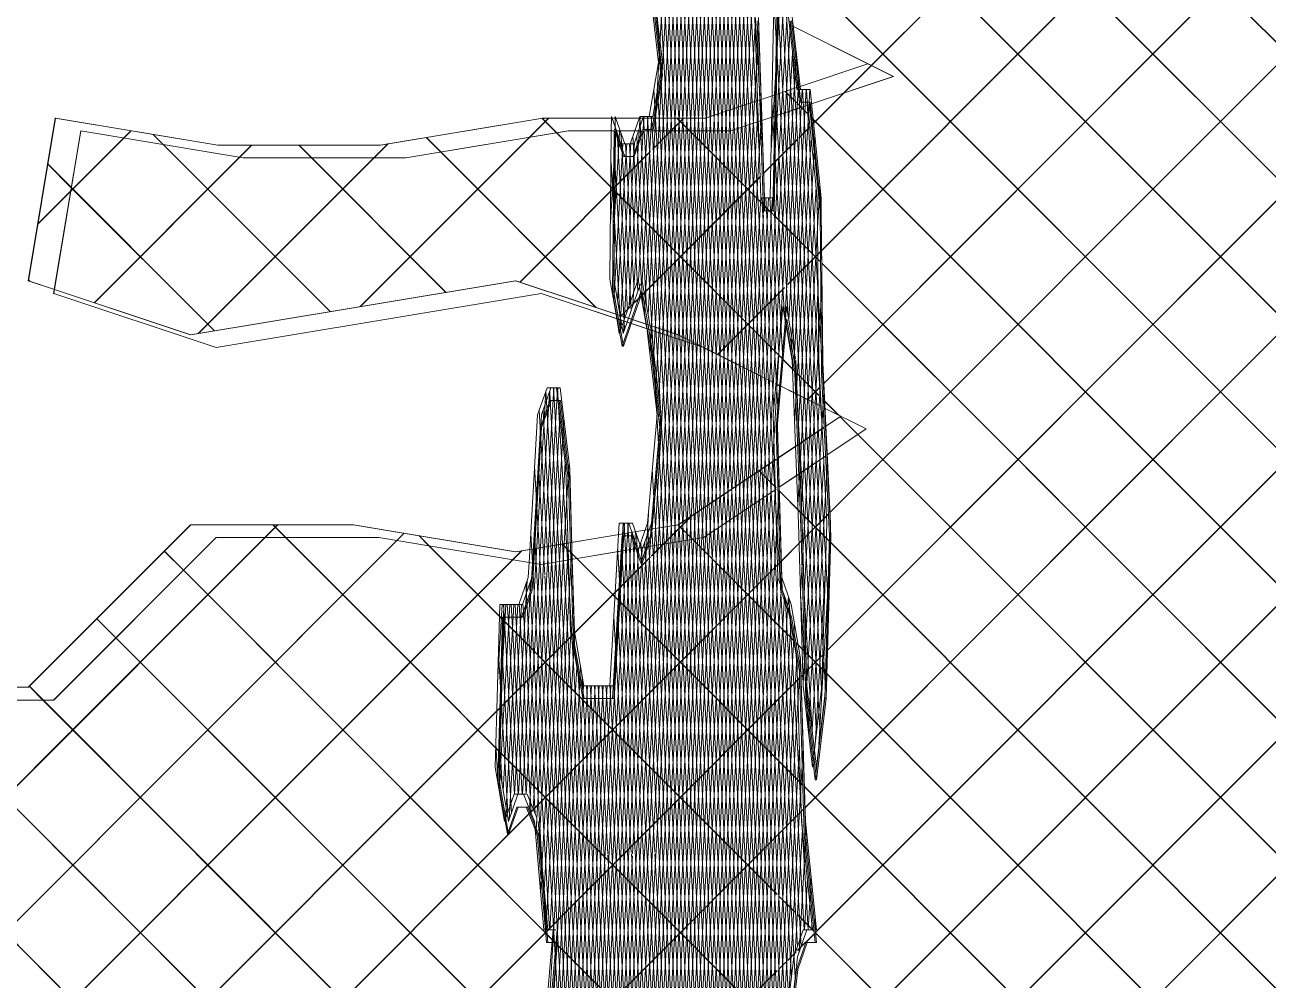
# Model space of a CAD drawing. Header units: millimetres. Extents: x -12186 to 152825, y -4386 to 9463.
# Drawn here: x 59051 to 59772, y 5136 to 5691 of the extents above; entities that cross this region are included whole.
import ezdxf

# ---------------------------------------------------------------- set-up
doc = ezdxf.new("R2010")
doc.units = ezdxf.units.MM
doc.layers.add('G-IMPT', color=8, linetype='Continuous', lineweight=5)
doc.layers.add('L-PLNT', color=71, linetype='Continuous', lineweight=5)

# ---------------------------------------------------------------- blocks, each defined once
blk = doc.blocks.new('SVA_Shades of Green Tree - Australian_Tree_based_on_Leopard_Tree_2901-V312-Section B-B')
at = {"layer": 'G-IMPT'}
for p, q in [((11917.87, 5079.98), (11969.66, 5974.38)), ((12015.57, 5164.21), (12821.1, 5971.09)), ((12015.58, 5164.09), (12823.67, 5973.54)), ((11919.49, 5500.23), (11946.41, 5965.07)), ((11920.08, 5079.98), (11971.57, 5969.09)), ((11922.52, 5474.09), (11951.11, 5967.7)), ((11998.51, 5112.03), (11948.96, 5967.7)), ((12019.13, 5559.79), (12422.89, 5964.23)), ((12020.11, 5482.35), (12503.81, 5966.86)), ((11991.43, 4685.3), (11917.88, 5955.51)), ((11921.71, 5500.23), (11948.24, 5958.34)), ((11924.77, 5474.66), (11952.89, 5960.31)), ((11995.49, 5085.89), (11944.84, 5960.53)), ((11997.7, 5085.89), (11947.33, 5955.72)), ((12000.73, 5112.03), (11951.6, 5960.31)), ((12020.11, 5482.47), (12496.3, 5959.46)), ((11917.87, 5001.55), (11972.7, 5948.37)), ((11917.87, 5315.26), (11954.51, 5947.99)), ((11993.65, 4685.3), (11920.26, 5952.64)), ((12019.13, 5559.92), (12410.94, 5952.38)), ((11920.08, 5001.55), (11974.7, 5944.74)), ((11922.22, 5352.2), (11956.51, 5944.37)), ((11992.46, 5059.76), (11941.15, 5945.8)), ((11994.67, 5059.76), (11943.43, 5944.58)), ((12001.54, 5138.16), (11954.92, 5943.26)), ((11982.88, 5617.36), (11964.09, 5941.82)), ((11984.8, 5622.46), (11966.3, 5941.82)), ((11996.43, 5066.48), (12875.99, 5947.52)), ((11996.44, 5066.62), (12875.86, 5947.52)), ((12023.72, 5407.66), (12562.3, 5947.14)), ((12023.73, 5407.54), (12562.43, 5947.14)), ((11917.87, 5550.55), (11940.37, 5939.08)), ((11920.11, 5550.97), (11942.35, 5934.99)), ((12013.83, 5632.91), (12318.64, 5938.23)), ((11991.43, 4999.12), (11938.12, 5919.67)), ((11917.87, 5236.83), (11957.23, 5916.62)), ((11919.17, 4945.63), (11975.42, 5917)), ((11920.08, 5236.83), (11959.24, 5913)), ((11921.39, 4945.63), (11977.43, 5913.38)), ((11993.64, 4999.12), (11940.41, 5918.3)), ((11993.7, 4985.32), (12922.98, 5916.16)), ((11993.7, 4985.45), (12922.85, 5916.16)), ((12022.45, 5327.83), (12609.41, 5915.78)), ((12022.45, 5327.96), (12609.28, 5915.78)), ((11917.87, 5158.4), (11961.09, 5904.8)), ((11994.52, 4710.42), (11925.14, 5908.53)), ((11997.08, 4744.58), (11929.9, 5904.8)), ((11999.65, 4778.74), (11934.44, 5904.8)), ((12005.05, 5156.09), (11961.69, 5904.8)), ((13198.98, 4684.45), (11977.93, 5907.55)), ((13198.85, 4684.45), (11977.95, 5907.41)), ((12047.84, 5667.1), (12288.92, 5908.59)), ((13252.07, 4709.57), (12055.97, 5907.68)), ((13252.2, 4709.57), (12056.1, 5907.68)), ((11922.2, 4919.49), (11978.86, 5897.96)), ((12009.36, 5236.29), (12675.9, 5903.95)), ((11920.08, 5158.4), (11962.88, 5897.4)), ((11924.41, 4919.49), (11980.73, 5891.91)), ((11996.74, 4710.42), (11928, 5897.4)), ((11999.3, 4744.58), (11932.54, 5897.4)), ((11992.46, 4941.13), (11937.08, 5897.4)), ((12003.76, 5138.16), (11959.82, 5896.91)), ((11995.38, 5361.23), (11964.33, 5897.4)), ((12005.31, 4918.65), (12977.92, 5892.9)), ((12005.44, 4918.65), (12982.26, 5897.11)), ((12009.35, 5236.41), (12668.39, 5896.56)), ((11969.45, 4986.47), (11917.87, 5877.22)), ((11971.67, 4986.47), (11920.08, 5877.22)), ((11925.13, 4891.61), (11982.08, 5875.17)), ((11927.34, 4891.61), (11984.3, 5875.17)), ((12820.02, 4985.62), (11984.86, 5822.19)), ((12819.89, 4985.62), (11984.86, 5822.06)), ((11928.03, 4863.38), (11982.73, 5807.95)), ((11930.25, 4863.38), (11984.95, 5807.95)), ((11966.1, 4965.83), (11917.87, 5798.79)), ((11968.32, 4965.83), (11920.08, 5798.79)), ((11995.8, 5771.59), (11993.28, 5684.63)), ((12019.11, 5305.46), (11993.09, 5754.68)), ((12021.32, 5305.46), (11995.31, 5754.68)), ((11989.71, 5614.74), (11996.76, 5736.39)), ((11991.93, 5614.74), (11998.79, 5733.28)), ((12762.32, 4964.99), (11999.05, 5729.54)), ((12762.19, 4964.99), (11999.06, 5729.41)), ((11921.3, 5716.08), (11926.77, 5668.9)), ((11950.65, 4861.85), (11999.23, 5700.75)), ((12016.08, 5279.33), (11991.58, 5702.4)), ((12018.29, 5279.33), (11993.79, 5702.4)), ((11940.07, 4992.75), (11980.46, 5690.29)), ((11942.28, 4992.75), (11982.6, 5688.9)), ((11952.87, 4861.85), (12000.95, 5692.14)), ((11982.6, 5688.9), (11982.68, 5690.29)), ((12001.93, 5690.05), (12045.85, 5668.06)), ((11993.28, 5684.63), (11991.45, 5590.27)), ((11951.72, 4801.88), (12002.26, 5674.51)), ((12020.72, 5356.01), (12002.29, 5674.18)), ((12004.23, 5670.26), (12004.47, 5674.51)), ((12005.25, 5661.44), (12004.51, 5674.18)), ((11926.77, 5668.9), (11925.88, 5663.8)), ((11953.94, 4801.88), (12004.23, 5670.26)), ((12045.85, 5668.06), (12006.02, 5654.76)), ((12031.77, 5651.01), (12047.84, 5667.1)), ((12006.23, 5644.41), (12005.25, 5661.44)), ((11964.73, 4911.22), (11921.77, 5652.92)), ((11924.15, 5650.05), (11923.99, 5652.92)), ((12005.31, 5654.53), (11992.13, 5650.13)), ((12005.31, 5654.48), (11992.13, 5650.08)), ((11997.84, 5519.81), (12005.56, 5653.17)), ((12001.25, 5500.21), (12010.11, 5653.17)), ((12007.35, 5645.78), (12007.78, 5653.17)), ((12019.11, 5462.29), (12008.05, 5653.17)), ((12010.7, 5645.78), (12010.27, 5653.17)), ((12011.89, 5645.78), (12012.32, 5653.17)), ((11966.94, 4911.22), (11924.15, 5650.05)), ((11983.24, 5647.12), (11951.74, 5636.6)), ((11992.13, 5650.13), (11983.97, 5647.4)), ((11992.13, 5650.08), (11983.97, 5647.36)), ((11997.49, 5521.82), (11990.31, 5645.81)), ((11999.71, 5521.82), (11992.53, 5645.81)), ((12006.2, 5643.83), (11997.97, 5652.07)), ((12006.2, 5643.95), (11998.09, 5652.07)), ((12000.05, 5519.81), (12007.35, 5645.78)), ((12019.89, 5487.08), (12010.7, 5645.78)), ((12013.82, 5633.03), (12031.77, 5651.01)), ((11944.06, 4983.23), (11982.11, 5640.39)), ((11946.27, 4983.23), (11984.25, 5639)), ((11984.25, 5639), (11984.33, 5640.39)), ((12003.46, 5500.21), (12011.83, 5644.8)), ((12022.93, 5356.01), (12006.28, 5643.53)), ((12011.42, 5638.72), (12006.29, 5643.87)), ((12011.42, 5638.6), (12007.21, 5642.81)), ((11751.72, 5527.21), (11860.93, 5636.6)), ((11849.66, 5625.44), (11860.8, 5636.6)), ((11865.34, 5628.06), (11856.9, 5636.52)), ((11918.65, 5574.8), (11857.02, 5636.52)), ((11913.34, 5629.21), (11913.82, 5637.45)), ((11914.06, 5629.21), (11913.59, 5637.37)), ((11915.6, 5630.05), (11916.03, 5637.45)), ((11916.23, 5630.05), (11915.8, 5637.37)), ((11917.87, 5628.97), (11918.36, 5637.45)), ((11965.03, 4827.56), (11918.13, 5637.45)), ((11920.14, 5630.05), (11920.57, 5637.45)), ((11920.75, 5630.45), (11920.34, 5637.45)), ((11920.99, 5618.34), (11939.22, 5636.6)), ((11951.74, 5636.6), (11921.82, 5636.6)), ((11931.71, 5629.21), (11939.09, 5636.6)), ((11942.49, 5629.21), (11935.11, 5636.6)), ((11985.06, 5586.71), (11935.24, 5636.6)), ((12005.96, 5625.16), (12012.44, 5631.65)), ((12005.96, 5625.03), (12012.45, 5631.53)), ((12738.55, 4910.37), (12013.45, 5636.69)), ((12738.42, 4910.37), (12013.46, 5636.55)), ((11564.53, 5574.99), (11618.72, 5629.27)), ((11583.7, 5594.32), (11614.38, 5625.06)), ((11614.38, 5625.06), (11618.59, 5629.27)), ((11637.26, 5621.24), (11631.38, 5627.14)), ((11734.18, 5524.29), (11631.5, 5627.14)), ((11751.59, 5527.21), (11849.66, 5625.44)), ((11798.23, 5616.86), (11789.78, 5625.32)), ((11888.36, 5526.7), (11789.91, 5625.32)), ((11918.52, 5574.8), (11865.34, 5628.06)), ((11897.14, 5629.21), (11896.31, 5543.09)), ((11896.62, 5575.84), (11899.71, 5629.21)), ((11899.35, 5628.52), (11898.52, 5543.37)), ((11898.84, 5575.84), (11901.63, 5624.07)), ((11902.68, 5621.72), (11900.08, 5629.21)), ((11906.46, 5525.13), (11900.51, 5627.98)), ((11901.63, 5624.07), (11901.93, 5629.21)), ((11904.9, 5621.72), (11902.3, 5629.21)), ((11903.21, 5619.52), (11902.72, 5627.98)), ((11907.48, 5528.06), (11913.34, 5629.21)), ((11910.75, 5629.21), (11908.15, 5621.72)), ((11909.7, 5528.06), (11915.55, 5629.21)), ((11915.41, 5527.55), (11909.7, 5626.17)), ((11912.97, 5629.21), (11910.37, 5621.72)), ((11912.19, 5621.36), (11911.91, 5626.17)), ((11912.85, 5542.28), (11917.87, 5628.97)), ((11917.87, 5563.51), (11914.06, 5629.21)), ((11915.06, 5542.28), (11920.08, 5628.97)), ((11920.08, 5563.51), (11916.28, 5629.21)), ((11967.24, 4827.56), (11920.75, 5630.45)), ((11920.98, 5618.46), (11931.71, 5629.21)), ((11985.07, 5586.57), (11942.49, 5629.21)), ((11991.37, 5610.54), (12004.91, 5624.1)), ((11991.37, 5610.41), (12004.9, 5623.97)), ((12003.41, 5459.19), (12013.03, 5625.23)), ((12015.01, 5621.26), (12015.24, 5625.23)), ((11597.37, 5529.46), (11688.63, 5620.88)), ((11734.05, 5524.29), (11637.26, 5621.24)), ((11657.77, 5511.54), (11767.66, 5621.61)), ((11681.5, 5613.86), (11688.5, 5620.88)), ((11723.3, 5613.48), (11715.92, 5620.88)), ((11801.3, 5535.49), (11716.05, 5620.88)), ((11759.42, 5613.48), (11767.53, 5621.61)), ((11888.24, 5526.7), (11798.23, 5616.86)), ((11898.53, 5530.31), (11903.82, 5621.72)), ((11902.45, 5519.52), (11908.41, 5622.46)), ((11908.15, 5621.72), (11902.68, 5621.72)), ((11908.68, 5525.13), (11903.21, 5619.52)), ((11910.37, 5621.72), (11904.9, 5621.72)), ((11910.36, 5536.33), (11905.41, 5621.72)), ((11905.61, 5614.33), (11906.04, 5621.72)), ((11908.05, 5614.33), (11907.63, 5621.72)), ((11910.23, 5615.72), (11910.62, 5622.46)), ((11917.62, 5527.55), (11912.19, 5621.36)), ((11918.52, 5616), (11919.82, 5617.29)), ((11985.09, 5617.36), (11984.8, 5622.46)), ((12005.63, 5459.19), (12015.01, 5621.26)), ((11584, 5596.16), (11570.22, 5609.97)), ((11667.07, 5513.09), (11570.35, 5609.97)), ((11597.24, 5529.46), (11681.5, 5613.86)), ((11657.64, 5511.54), (11759.42, 5613.48)), ((11801.17, 5535.49), (11723.3, 5613.48)), ((11844.09, 5541.44), (11918.52, 5616)), ((11844.22, 5541.44), (11918.65, 5616)), ((11902.24, 5519.59), (11896.96, 5610.81)), ((11904.5, 5518.84), (11899.17, 5610.81)), ((11900.74, 5530.31), (11905.61, 5614.33)), ((11904.62, 5518.8), (11910.23, 5615.72)), ((11912.57, 5536.33), (11908.05, 5614.33)), ((11985.39, 5604.55), (11991.37, 5610.54)), ((11985.39, 5604.42), (11991.37, 5610.41)), ((11918.52, 5537.57), (11983.74, 5602.9)), ((11918.65, 5537.57), (11983.75, 5602.78)), ((11666.94, 5513.09), (11584, 5596.16)), ((12005.23, 5412.14), (12015.92, 5596.72)), ((12016.64, 5583.32), (12015.79, 5597.98)), ((12017.9, 5592.75), (12018.13, 5596.72)), ((12018.85, 5583.32), (12018.01, 5597.98)), ((11564.4, 5574.99), (11583.7, 5594.32)), ((11946.4, 4945.28), (11983.77, 5590.49)), ((11948.75, 4907.34), (11988.29, 5590.27)), ((11991.46, 5469.08), (11984.44, 5590.27)), ((11985.45, 5581.39), (11985.9, 5589.1)), ((11985.9, 5589.1), (11985.98, 5590.49)), ((11987.09, 5582.87), (11986.66, 5590.27)), ((11994.19, 5500.44), (11988.99, 5590.27)), ((11990.08, 5582.87), (11990.51, 5590.27)), ((11996.4, 5500.44), (11991.2, 5590.27)), ((12007.44, 5412.14), (12017.9, 5592.75)), ((11948.62, 4945.28), (11985.4, 5580.53)), ((11950.96, 4907.34), (11990.08, 5582.87)), ((11988.88, 5582.87), (11986.01, 5585.75)), ((11988.75, 5582.87), (11986.45, 5585.18)), ((11993.68, 5469.08), (11987.09, 5582.87)), ((11990.86, 5580.76), (11988.75, 5582.87)), ((11990.86, 5580.89), (11988.88, 5582.87)), ((12018.45, 5553.25), (11991.09, 5580.66)), ((12018.45, 5553.12), (11991.11, 5580.52)), ((12019.7, 5495.91), (12018.86, 5582.87)), ((11996.13, 5497.05), (11918.52, 5574.8)), ((11996.14, 5497.17), (11918.65, 5574.8)), ((11923.57, 5465.09), (11917.87, 5563.51)), ((11925.78, 5465.09), (11920.08, 5563.51)), ((11999.43, 5540.06), (12018.4, 5559.06)), ((12004.58, 5545.34), (12018.4, 5559.18)), ((12743.77, 4826.71), (12019.2, 5552.51)), ((12084.96, 5486.5), (12019.2, 5552.38)), ((11916.25, 5522.68), (11917.87, 5550.55)), ((11918.47, 5522.68), (11920.08, 5550.55)), ((11999.44, 5540.2), (12004.55, 5545.31)), ((11559.82, 5541.95), (11559.03, 5542.75)), ((11559.95, 5541.95), (11559.16, 5542.75)), ((11896.36, 5542.8), (11896.31, 5543.59)), ((11896.31, 5543.09), (11900.28, 5520.25)), ((11898.52, 5543.09), (11902.63, 5519.46)), ((11898.57, 5542.8), (11898.53, 5543.59)), ((11902.82, 5521.84), (11918.52, 5537.57)), ((11902.94, 5521.84), (11918.65, 5537.57)), ((11907.24, 5527.36), (11912.71, 5543.09)), ((11912.71, 5543.09), (11917.69, 5514.44)), ((11914.36, 5541.47), (11914.77, 5542.66)), ((11914.92, 5543.09), (11919.84, 5514.77)), ((11958.72, 5499.41), (11997.49, 5538.24)), ((11958.83, 5499.38), (11997.49, 5538.12)), ((12006.81, 5361.04), (12017.07, 5538.25)), ((12009.03, 5361.04), (12019.29, 5538.25)), ((11904.3, 5518.9), (11907.24, 5527.36)), ((11906.28, 5518.24), (11908.6, 5524.9)), ((11998.1, 5519.97), (11998.74, 5527.36)), ((11998.74, 5527.36), (12004.03, 5496.95)), ((11902.03, 5512.38), (11902.45, 5519.52)), ((11902.57, 5513.93), (11902.24, 5519.59)), ((11902.63, 5519.46), (11903.99, 5511.64)), ((11903.99, 5511.64), (11906.28, 5518.24)), ((11904.25, 5512.38), (11904.62, 5518.8)), ((11904.79, 5513.93), (11904.5, 5518.84)), ((11918.52, 5516.6), (11935.91, 5510.79)), ((11918.65, 5516.6), (11936.04, 5510.79)), ((11993.28, 5464.46), (11998.1, 5519.97)), ((11920.08, 5513.4), (11920.39, 5511.64)), ((11920.39, 5511.64), (11925.83, 5464.66)), ((11935.91, 5510.79), (11991.15, 5483.14)), ((11936.04, 5510.79), (11991.14, 5483.21)), ((12003.36, 5489.81), (11996.81, 5496.37)), ((12003.34, 5489.97), (11996.82, 5496.49)), ((12004.21, 5495.91), (12007.85, 5401.55)), ((12019.76, 5494.71), (12019.7, 5495.91)), ((12017.47, 5475.68), (12004.66, 5488.52)), ((12017.48, 5475.8), (12004.78, 5488.52)), ((12021.32, 5462.29), (12019.89, 5487.08)), ((11857.9, 5377.82), (11863.83, 5480.18)), ((11869.46, 5379.75), (11863.65, 5480.18)), ((11865.62, 5472.79), (11866.05, 5480.18)), ((11866.29, 5472.79), (11865.86, 5480.18)), ((11992.29, 5482.63), (11994.77, 5481.39)), ((11992.29, 5482.57), (11994.76, 5481.33)), ((11995.47, 5480.97), (12004.05, 5476.68)), ((11995.48, 5481.03), (12004.04, 5476.75)), ((12008.33, 5308.76), (12018.25, 5480.08)), ((12010.93, 5473.27), (12018.06, 5480.42)), ((12011.03, 5473.25), (12018.04, 5480.27)), ((12020.33, 5477.83), (12020.46, 5480.08)), ((12743.65, 4826.71), (12085.42, 5486.04)), ((11853.38, 5378.11), (11859.18, 5478.21)), ((11864.97, 5379), (11859.21, 5478.32)), ((11860.14, 5378.19), (11865.62, 5472.79)), ((11861, 5471.48), (11861.39, 5478.21)), ((11861.75, 5472.79), (11861.43, 5478.32)), ((11867.16, 5379.36), (11861.75, 5472.79)), ((11871.66, 5380.11), (11866.29, 5472.79)), ((12004.04, 5476.75), (12018.17, 5469.67)), ((12004.05, 5476.68), (12018.17, 5469.61)), ((12010.54, 5308.76), (12020.33, 5477.83)), ((12029.01, 5464.25), (12020.58, 5472.69)), ((12028.81, 5464.32), (12020.59, 5472.56)), ((11860.47, 5378.25), (11855.32, 5467.12)), ((11855.57, 5377.75), (11861, 5471.48)), ((11857.81, 5462.31), (11857.54, 5467.12)), ((12020.79, 5468.3), (12030.15, 5463.61)), ((11856.22, 5457.73), (11851.62, 5378.4)), ((11862.66, 5378.61), (11857.81, 5462.31)), ((11862.49, 5378.58), (11867.36, 5462.66)), ((11864.73, 5378.96), (11869.33, 5458.41)), ((11869.33, 5458.41), (11869.57, 5462.66)), ((11925.85, 5464.46), (11920.39, 5401.55)), ((11963.45, 4776.31), (11923.62, 5464.21)), ((11965.67, 4776.31), (11925.83, 5464.21)), ((11993.47, 5457.89), (11993.28, 5464.26)), ((12030.15, 5463.61), (12021.3, 5457.71)), ((12040.14, 5452.98), (12029.77, 5463.36)), ((12716.63, 4775.47), (12029.9, 5463.36)), ((12020.59, 5457.23), (12005.19, 5446.96)), ((12020.59, 5457.15), (12005.2, 5446.87)), ((12716.51, 4775.47), (12040.14, 5452.98)), ((12005.19, 5446.96), (11993.91, 5439.42)), ((12005.2, 5446.87), (11993.91, 5439.34)), ((11867.08, 5379.35), (11870.39, 5436.52)), ((11872.36, 5432.27), (11872.6, 5436.52)), ((11992.7, 5438.53), (11936.04, 5400.71)), ((12011.31, 5281.84), (12020.31, 5437.31)), ((12022.4, 5435.06), (12022.53, 5437.31)), ((11855.96, 5377.68), (11852.66, 5434.58)), ((11858.16, 5377.86), (11854.88, 5434.58)), ((11869.31, 5379.72), (11872.36, 5432.27)), ((11961.82, 4726.13), (11920.89, 5432.84)), ((11964.03, 4726.13), (11923.12, 5432.69)), ((11992.73, 5422.03), (11982.78, 5432)), ((11992.73, 5422.16), (11982.91, 5432)), ((12013.52, 5281.84), (12022.4, 5435.06)), ((11965.57, 4962.53), (11992.25, 5423.33)), ((11967.78, 4962.53), (11994.4, 5422.23)), ((12006.69, 5408.18), (11994.46, 5420.43)), ((12006.7, 5408.04), (11994.46, 5420.3)), ((12023.55, 5391.29), (12006.69, 5408.18)), ((12023.55, 5391.16), (12006.7, 5408.04)), ((11234.64, 4930.84), (11703.72, 5400.71)), ((11696.21, 5393.31), (11703.59, 5400.71)), ((11708.21, 5393.31), (11700.83, 5400.71)), ((11918.65, 5182.66), (11700.96, 5400.71)), ((11903.77, 5385.47), (11904.7, 5401.55)), ((11905.45, 5385.75), (11904.54, 5401.55)), ((11906.48, 5394.16), (11906.91, 5401.55)), ((11907.18, 5394.16), (11906.75, 5401.55)), ((11920.39, 5401.55), (11915.48, 5387.43)), ((11917.52, 5387.77), (11918.62, 5406.71)), ((11941.44, 4999.54), (11918.16, 5401.53)), ((11919.76, 5388.14), (11920.79, 5405.93)), ((11936.04, 5400.71), (11920.11, 5398.05)), ((11943.66, 4999.54), (11920.39, 5401.32)), ((11920.45, 5382.51), (11943.76, 5405.86)), ((11927.17, 5389.38), (11943.63, 5405.86)), ((11944.2, 5392.22), (11935.75, 5400.68)), ((11995.26, 5341.19), (11935.88, 5400.68)), ((12007.32, 5391.23), (12023.02, 5406.95)), ((12007.32, 5391.11), (12023.02, 5406.83)), ((12007.85, 5401.55), (12010.59, 5307.19)), ((11286.85, 4904.71), (11777.1, 5395.78)), ((11583.78, 5280.69), (11696.21, 5393.31)), ((11918.52, 5182.66), (11708.21, 5393.31)), ((11772.76, 5391.56), (11776.97, 5395.78)), ((11791.36, 5388.46), (11785.47, 5394.36)), ((11918.65, 5261.08), (11785.59, 5394.36)), ((11851.37, 5378.45), (11850.39, 5395.37)), ((11853.61, 5378.07), (11852.61, 5395.37)), ((11903.56, 5394.16), (11903.05, 5385.35)), ((11906, 5385.85), (11906.48, 5394.16)), ((11907.65, 5386.12), (11907.18, 5394.16)), ((11908.35, 5386.24), (11908.95, 5396.62)), ((11909.95, 5386.5), (11909.45, 5395.2)), ((11910.82, 5390.58), (11911.17, 5396.62)), ((11912.14, 5386.87), (11911.66, 5395.2)), ((12021.52, 5307.19), (12024.16, 5398.46)), ((11286.72, 4904.71), (11772.76, 5391.56)), ((11339.05, 4878.57), (11845.18, 5385.55)), ((11918.52, 5261.08), (11791.36, 5388.46)), ((11839.88, 5380.36), (11845.05, 5385.55)), ((11877.08, 5381.02), (11868.63, 5389.48)), ((11918.65, 5339.51), (11868.76, 5389.48)), ((11871.66, 5380.12), (11872.11, 5387.77)), ((11873.9, 5380.49), (11874.26, 5386.66)), ((11880.52, 4905.55), (11908.35, 5386.24)), ((11882.73, 4905.55), (11910.59, 5386.61)), ((11883.54, 4879.41), (11912.9, 5386.39)), ((11884.55, 4818.4), (11917.52, 5387.77)), ((11899, 5265.01), (11906, 5385.85)), ((11900.95, 5385), (11900.88, 5386.2)), ((11917.87, 5171.36), (11905.45, 5385.75)), ((11920.08, 5171.36), (11907.65, 5386.12)), ((11909.43, 5209.67), (11919.76, 5388.14)), ((11917.87, 5249.79), (11909.95, 5386.5)), ((11910.59, 5386.61), (11910.82, 5390.58)), ((11920.08, 5249.79), (11912.15, 5386.74)), ((11913.13, 5387.03), (11912.71, 5385.83)), ((11914.45, 5387.25), (11914.27, 5390.33)), ((11914.92, 5385.83), (11914.43, 5387.25)), ((11917.87, 5328.22), (11914.45, 5387.25)), ((11914.73, 5379.66), (11915.12, 5386.39)), ((11915.48, 5387.43), (11914.92, 5385.83)), ((11916.64, 5387.62), (11916.49, 5390.33)), ((11916.76, 5385.52), (11916.64, 5387.62)), ((11920.44, 5382.64), (11927.17, 5389.38)), ((11995.26, 5341.07), (11944.2, 5392.22)), ((11995.64, 5379.53), (12007.32, 5391.23)), ((11995.64, 5379.41), (12007.32, 5391.11)), ((12688.31, 4725.28), (12024.26, 5390.45)), ((12688.44, 4725.28), (12024.27, 5390.57)), ((11338.93, 4878.57), (11839.88, 5380.36)), ((11356.31, 4817.56), (11918.52, 5380.71)), ((11356.44, 4817.56), (11918.65, 5380.71)), ((11648.97, 5374.23), (11637.86, 5385.36)), ((11918.65, 5104.23), (11637.99, 5385.36)), ((11849.43, 5378.77), (11848.93, 5370.1)), ((11851.62, 5378.4), (11851.14, 5370.1)), ((11877.32, 4930.35), (11851.37, 5378.45)), ((11853.31, 5220.07), (11862.49, 5378.58)), ((11855.53, 5220.07), (11864.73, 5378.96)), ((11856.04, 5188.71), (11867.08, 5379.35)), ((11858.25, 5188.71), (11869.31, 5379.72)), ((11859.24, 5165.66), (11871.66, 5380.12)), ((11861.46, 5165.66), (11873.9, 5380.49)), ((11900.92, 4718.03), (11862.66, 5378.61)), ((11902.56, 4729.79), (11864.97, 5379)), ((11876.99, 5209.67), (11867.16, 5379.36)), ((11904.98, 4766.41), (11869.46, 5379.75)), ((11907.2, 4766.41), (11871.66, 5380.11)), ((11873.53, 5338.65), (11872.32, 5380.23)), ((11875.74, 5338.65), (11874.53, 5380.59)), ((11918.52, 5339.51), (11877.08, 5381.02)), ((11877.49, 4931.68), (11903.77, 5385.47)), ((11885.76, 4879.41), (11914.66, 5378.43)), ((11900.81, 5384.98), (11896.31, 5307.19)), ((11903.05, 5385.35), (11898.52, 5307.19)), ((11917.87, 5092.94), (11900.95, 5385)), ((11920.08, 5092.94), (11903.15, 5385.37)), ((11920.08, 5328.22), (11916.76, 5385.52)), ((11918.52, 5380.71), (11919.94, 5382.13)), ((11918.65, 5380.71), (11919.94, 5382)), ((11918.65, 5302.28), (11994.93, 5378.69)), ((11980.22, 5364.08), (11994.92, 5378.81)), ((11918.52, 5104.23), (11648.97, 5374.23)), ((11845.63, 5244.29), (11853.38, 5378.11)), ((11847.84, 5244.29), (11855.55, 5377.32)), ((11849.67, 5235.71), (11857.9, 5377.82)), ((11851.89, 5235.71), (11860.14, 5378.19)), ((11879.54, 4930.35), (11853.61, 5378.07)), ((11896.35, 4680.27), (11855.97, 5377.44)), ((11858.53, 5371.6), (11858.16, 5377.86)), ((11898.7, 4718.03), (11860.47, 5378.25)), ((12015.34, 5272.93), (12021.29, 5375.81)), ((12017.55, 5272.93), (12023.51, 5375.81)), ((11841.09, 5244.29), (11848.26, 5368.18)), ((11848.93, 5370.1), (11843.46, 5354.37)), ((11850.91, 5369.44), (11845.68, 5354.37)), ((11859.15, 5165.66), (11847.54, 5366.12)), ((11850.04, 5361.31), (11849.76, 5366.12)), ((11850.09, 5361.45), (11850.48, 5368.18)), ((11898.56, 4680.27), (11858.56, 5371.06)), ((11971.45, 4985.67), (11993.77, 5371.05)), ((11995.5, 5362.71), (11995.92, 5369.95)), ((11843.3, 5244.29), (11850.09, 5361.45)), ((11861.37, 5165.66), (11850.04, 5361.31)), ((11918.52, 5302.28), (11979.24, 5363.1)), ((11972.59, 4926.86), (11997.62, 5359.1)), ((11973.66, 4985.67), (11995.38, 5360.62)), ((11995.41, 5361.18), (11995.48, 5362.44)), ((12007.26, 5156.09), (11995.42, 5360.59)), ((12009.03, 5165.66), (11997.87, 5358.36)), ((11999.48, 5353.06), (11999.83, 5359.1)), ((12000.58, 5349.9), (12000.09, 5358.36)), ((12011.47, 5280.48), (12006.82, 5360.7)), ((12013.68, 5280.48), (12009.04, 5360.7)), ((11832.53, 5354.37), (11829.8, 5260.01)), ((11831.22, 5309.16), (11833.84, 5354.37)), ((11832.14, 5246.55), (11838.38, 5354.37)), ((11843.46, 5354.37), (11832.53, 5354.37)), ((11834.74, 5354.37), (11834.53, 5346.98)), ((11840.97, 5244.29), (11834.6, 5354.37)), ((11845.68, 5354.37), (11834.74, 5354.37)), ((11835.62, 5346.98), (11836.05, 5354.37)), ((11835.71, 5229.85), (11842.92, 5354.37)), ((11837.24, 5346.98), (11836.81, 5354.37)), ((11845.52, 5244.29), (11839.14, 5354.37)), ((11840.17, 5346.98), (11840.59, 5354.37)), ((11841.78, 5346.98), (11841.36, 5354.37)), ((11850.7, 5233.18), (11843.65, 5354.92)), ((11844.71, 5346.98), (11845.14, 5354.37)), ((11846.14, 5350.11), (11845.87, 5354.92)), ((11852.92, 5233.18), (11846.14, 5350.11)), ((11920.08, 5315.26), (11922.22, 5352.19)), ((11974.8, 4926.86), (11999.38, 5351.24)), ((12000.84, 5345.32), (12000.58, 5349.9)), ((11609.82, 5335.02), (11598.7, 5346.15)), ((11918.65, 5025.8), (11598.83, 5346.15)), ((11833.43, 5309.16), (11835.62, 5346.98)), ((11834.35, 5246.55), (11840.17, 5346.98)), ((11843.19, 5244.29), (11837.24, 5346.98)), ((11837.92, 5229.85), (11844.71, 5346.98)), ((11847.73, 5244.29), (11841.78, 5346.98)), ((11917.87, 5014.51), (11898.61, 5347)), ((11908.73, 5210.52), (11900.83, 5347)), ((11973.72, 4868.04), (12001.23, 5343.05)), ((12011.25, 5165.66), (12000.9, 5344.29)), ((12003.15, 5338.02), (12003.44, 5343.05)), ((11846.3, 4863.68), (11873.73, 5337.46)), ((11879, 5307.19), (11873.53, 5338.65)), ((11881.21, 5307.19), (11875.74, 5338.65)), ((11875.77, 5334.38), (11875.95, 5337.46)), ((12008.23, 5249.65), (11918.52, 5339.51)), ((12008.23, 5249.78), (11918.65, 5339.51)), ((11975.94, 4868.04), (12003.15, 5338.02)), ((12000.77, 5335.68), (11995.69, 5340.77)), ((12000.77, 5335.55), (11995.69, 5340.64)), ((12003.25, 5333.19), (12001.06, 5335.39)), ((12003.28, 5333.04), (12001.07, 5335.26)), ((11918.52, 5025.8), (11609.82, 5335.02)), ((11848.51, 4863.68), (11875.77, 5334.38)), ((11937.91, 4982.11), (11917.87, 5328.22)), ((11940.12, 4982.11), (11920.08, 5328.22)), ((12009.17, 5327.26), (12004.15, 5332.3)), ((12009.18, 5327.13), (12004.17, 5332.14)), ((11837.05, 5233.69), (11831.7, 5325.93)), ((11839.26, 5233.69), (11833.92, 5325.93)), ((11977.19, 4849.56), (12004.64, 5323.45)), ((12004.99, 5313.95), (12004.34, 5325.16)), ((12007.2, 5313.95), (12006.55, 5325.16)), ((12006.56, 5318.41), (12006.85, 5323.45)), ((12020.75, 5315.67), (12009.17, 5327.26)), ((12020.75, 5315.54), (12009.18, 5327.13)), ((12009.53, 5314.89), (12020.65, 5326.02)), ((12009.53, 5315.01), (12019.55, 5325.05)), ((11849.7, 4844.03), (11877.14, 5317.86)), ((11906.42, 4820.06), (11877.82, 5313.98)), ((11879.06, 5312.83), (11879.36, 5317.86)), ((11880.61, 5303.92), (11880.03, 5313.98)), ((11885.06, 4748.69), (11917.87, 5315.26)), ((11887.27, 4748.69), (11920.08, 5315.26)), ((11979.41, 4849.56), (12006.31, 5314.07)), ((12006.39, 5315.53), (12006.56, 5318.41)), ((12007.15, 5312.63), (12009.53, 5315.01)), ((12007.15, 5312.5), (12009.53, 5314.89)), ((12337.19, 4998.69), (12022.06, 5314.35)), ((12337.07, 4998.69), (12022.06, 5314.23)), ((11811.37, 4897.97), (11403.68, 5306.35)), ((11853.88, 4933.82), (11481.97, 5306.35)), ((11567.52, 5298.96), (11559.54, 5306.95)), ((11896.39, 4969.66), (11559.67, 5306.95)), ((11851.08, 4789.48), (11881.07, 5307.19)), ((11851.92, 4844.03), (11879.06, 5312.83)), ((11852.44, 4734.5), (11885.61, 5307.19)), ((11853.65, 4677), (11890.15, 5307.19)), ((11856.51, 4647.95), (11894.69, 5307.19)), ((11896.31, 5307.19), (11879, 5307.19)), ((11898.33, 5307.19), (11881.21, 5307.19)), ((11908.48, 4862.97), (11882.75, 5307.19)), ((11882.85, 5299.8), (11883.28, 5307.19)), ((11885.39, 5299.8), (11884.96, 5307.19)), ((11910.94, 4898.82), (11887.29, 5307.19)), ((11887.39, 5299.8), (11887.82, 5307.19)), ((11889.93, 5299.8), (11889.51, 5307.19)), ((11913.41, 4934.66), (11891.83, 5307.19)), ((11891.94, 5299.8), (11892.36, 5307.19)), ((11894.48, 5299.8), (11894.05, 5307.19)), ((11915.87, 4970.51), (11896.34, 5307.79)), ((11896.48, 5299.8), (11896.91, 5307.19)), ((11918.09, 4970.51), (11898.56, 5307.79)), ((12001.57, 5307.04), (12006.28, 5311.76)), ((12001.57, 5306.92), (12006.28, 5311.63)), ((12010.59, 5307.19), (12016.05, 5260.01)), ((12020.98, 5302.52), (12021.52, 5307.19)), ((11365.02, 4747.85), (11918.52, 5302.28)), ((11365.14, 4747.85), (11918.65, 5302.28)), ((11853.3, 4789.48), (11882.85, 5299.8)), ((11854.66, 4734.5), (11887.39, 5299.8)), ((11855.87, 4677), (11891.94, 5299.8)), ((11858.73, 4647.95), (11896.48, 5299.8)), ((11880.85, 5299.8), (11880.61, 5303.92)), ((11908.63, 4820.06), (11880.86, 5299.71)), ((11910.69, 4862.97), (11885.39, 5299.8)), ((11895.15, 5209.67), (11889.93, 5299.8)), ((11915.62, 4934.66), (11894.48, 5299.8)), ((11918.52, 5223.85), (12000.56, 5306.03)), ((11918.65, 5223.85), (12000.56, 5305.9)), ((12016.05, 5260.01), (12020.88, 5301.69)), ((11811.24, 4897.97), (11410.93, 5298.96)), ((11853.75, 4933.82), (11489.23, 5298.96)), ((11896.27, 4969.66), (11567.52, 5298.96)), ((11234.51, 4930.84), (11583.2, 5280.11)), ((11831.57, 5249.79), (11830.19, 5273.65)), ((11833.79, 5249.79), (11832.41, 5273.65)), ((11995.36, 5084.77), (12006.2, 5272.06)), ((11997.57, 5084.77), (12008.35, 5270.95)), ((11879.7, 4931.68), (11898.94, 5263.9)), ((11829.8, 5260.01), (11835.26, 5228.56)), ((11993.26, 5186.22), (11918.52, 5261.08)), ((11993.26, 5186.35), (11918.65, 5261.08)), ((11935.11, 4952.02), (11917.87, 5249.79)), ((11922.34, 5210.75), (11920.08, 5249.79)), ((12276.29, 4981.27), (12008.99, 5249.02)), ((12276.16, 4981.27), (12008.99, 5248.89)), ((11835.26, 5228.56), (11840.73, 5244.29)), ((11840.73, 5244.29), (11846.2, 5244.29)), ((11846.2, 5244.29), (11852.57, 5228.56)), ((11848.41, 5244.29), (11853.92, 5230.7)), ((11882.48, 4625.79), (11917.87, 5236.83)), ((11884.7, 4625.79), (11920.08, 5236.83)), ((11918.65, 5145.42), (12008.64, 5235.57)), ((11993.18, 5220.21), (12008.64, 5235.69)), ((11852.57, 5228.56), (11858.04, 5165.66)), ((11320.62, 4624.95), (11918.52, 5223.85)), ((11320.75, 4624.95), (11918.65, 5223.85)), ((11918.52, 5145.43), (11992.75, 5219.78)), ((12003.82, 5152.57), (12007.95, 5223.77)), ((12006.04, 5152.57), (12009.93, 5219.81)), ((12009.93, 5219.81), (12010.16, 5223.77)), ((11904.78, 4729.79), (11876.99, 5209.58)), ((11886.77, 4818.4), (11909.36, 5208.51)), ((11913.16, 4898.82), (11895.18, 5209.17)), ((11920.08, 5014.51), (11908.78, 5209.67)), ((11937.33, 4952.02), (11922.41, 5209.67)), ((12009.12, 5165.66), (12010.84, 5195.26)), ((12011.34, 5165.66), (12012.82, 5191.3)), ((12012.82, 5191.3), (12013.05, 5195.26)), ((12003.91, 5175.68), (11994.36, 5185.24)), ((12003.32, 5176.14), (11994.36, 5185.11)), ((11992.64, 5108.41), (11918.52, 5182.66)), ((11992.64, 5108.54), (11918.65, 5182.66)), ((11933.16, 4907.21), (11917.87, 5171.36)), ((11935.38, 4907.21), (11920.08, 5171.36)), ((12014.77, 5164.8), (12004.84, 5174.75)), ((12014.79, 5164.66), (12004.84, 5174.62)), ((12013.58, 5165.66), (12013.23, 5171.71)), ((12015.79, 5165.66), (12015.44, 5171.71)), ((11863.51, 5165.66), (11858.04, 5102.75)), ((11858.04, 5165.66), (11863.51, 5165.66)), ((11865.72, 5165.66), (11860.25, 5102.75)), ((12005.12, 5149.93), (12010.59, 5165.66)), ((12005.14, 5153.64), (12014.91, 5163.42)), ((12005.15, 5153.77), (12014.9, 5163.54)), ((12010.59, 5165.66), (12014.68, 5165.66)), ((12013.67, 5165.66), (12013.73, 5166.75)), ((12228.04, 4951.17), (12015.59, 5163.98)), ((12227.91, 4951.17), (12015.61, 5163.83)), ((12015.88, 5165.66), (12015.94, 5166.75)), ((11883.78, 4569.78), (11917.87, 5158.4)), ((11885.99, 4569.78), (11920.08, 5158.4)), ((11999.41, 5147.9), (12004.32, 5152.81)), ((11999.42, 5148.03), (12004.32, 5152.94)), ((12004.52, 5144.78), (12005.12, 5149.93)), ((11343, 4568.94), (11918.52, 5145.42)), ((11343.13, 4568.94), (11918.65, 5145.42)), ((11918.52, 5067), (11993.36, 5141.96)), ((11918.65, 5067), (11993.36, 5141.83)), ((11994.11, 5142.59), (11998.33, 5146.81)), ((11994.12, 5142.72), (11998.33, 5146.94)), ((11999.65, 5102.75), (12004.47, 5144.31))]:
    blk.add_line(p, q, dxfattribs=at)
at = {"layer": 'G-IMPT', "flags": 128}
for points in [[(11997.44, 5102.75), (12002.91, 5149.93), (12008.37, 5165.66), (12013.84, 5165.66), (12007.46, 5228.56), (12004.73, 5322.92), (11999.26, 5354.37), (11993.79, 5370.1), (11991.06, 5464.46), (11996.53, 5527.36), (12001.99, 5495.91), (12005.64, 5401.55), (12008.37, 5307.19), (12013.84, 5260.01), (12019.31, 5307.19), (12022.04, 5401.55), (12017.48, 5495.91), (12016.57, 5590.27), (12010.19, 5653.17), (12004.73, 5653.17), (11999.26, 5700.35)], [(11993.79, 5778.99), (11991.06, 5684.63), (11989.24, 5590.27), (11983.77, 5590.27), (11980.13, 5700.35)], [(12018.86, 5582.87), (12018.79, 5590.27), (12012.41, 5653.17), (12006.94, 5653.17), (12001.48, 5700.35), (11996.01, 5778.99), (11995.8, 5771.59)], [(11917.87, 5723.08), (11919.08, 5716.08), (11924.55, 5668.9), (11919.08, 5637.45), (11913.62, 5637.45), (11910.75, 5629.21)], [(11990.98, 5590.27), (11985.99, 5590.27), (11982.52, 5695)], [(12001.92, 5690.11), (12045.98, 5668.06), (12006.03, 5654.72)], [(11925.88, 5663.8), (11921.3, 5637.45), (11915.83, 5637.45), (11912.97, 5629.21)], [(11983.24, 5647.16), (11951.61, 5636.6), (11921.82, 5636.6)], [(11921.82, 5636.6), (11857.37, 5636.6), (11763.13, 5620.88), (11668.89, 5620.88), (11574.65, 5636.6), (11558.95, 5542.25), (11574.18, 5537.16)], [(11921.82, 5636.6), (11857.5, 5636.6), (11763.26, 5620.88), (11669.02, 5620.88), (11574.78, 5636.6), (11559.08, 5542.25), (11653.32, 5510.79), (11747.56, 5526.52), (11841.8, 5542.25), (11918.65, 5516.6)], [(11900.08, 5629.21), (11897.22, 5637.45), (11897.14, 5629.21)], [(11902.3, 5629.21), (11899.43, 5637.45), (11899.36, 5630.05)], [(11574.18, 5537.16), (11653.19, 5510.79), (11747.43, 5526.52), (11841.67, 5542.25), (11918.52, 5516.6)], [(11908.89, 5525.74), (11909.45, 5527.36), (11914.02, 5540.5)], [(11900.28, 5520.25), (11901.77, 5511.64), (11904.3, 5518.9)], [(11917.87, 5513.4), (11918.17, 5511.64), (11923.64, 5464.46), (11918.17, 5401.55), (11913.13, 5387.03)], [(12024.16, 5398.46), (12024.25, 5401.55), (12019.76, 5494.7)], [(11920.11, 5398.05), (11841.8, 5384.98), (11747.56, 5400.71), (11653.32, 5400.71), (11559.08, 5306.35), (11260.65, 5306.35), (11166.41, 5337.8), (11119.29, 5432.16)], [(11872.32, 5380.23), (11870.8, 5433.01), (11865.33, 5480.18), (11859.86, 5480.18), (11854.4, 5464.46), (11849.43, 5378.77)], [(11874.53, 5380.59), (11873.01, 5433.01), (11867.54, 5480.18), (11862.08, 5480.18), (11856.61, 5464.46), (11856.22, 5457.73)], [(12020.79, 5468.36), (12030.28, 5463.61), (12021.31, 5457.63)], [(12016.05, 5165.66), (12009.68, 5228.56), (12006.94, 5322.92), (12001.48, 5354.37), (11996.01, 5370.1), (11993.47, 5457.89)], [(11992.7, 5438.62), (11935.91, 5400.71), (11920.11, 5398.07)], [(11920.11, 5398.07), (11841.67, 5384.98), (11747.43, 5400.71), (11653.19, 5400.71), (11558.95, 5306.35), (11260.52, 5306.35), (11179.67, 5333.33)], [(11912.33, 5386.9), (11907.24, 5401.55), (11901.77, 5401.55), (11900.81, 5384.98)], [(11914.43, 5387.25), (11909.45, 5401.55), (11903.99, 5401.55), (11903.56, 5394.16)], [(11834.53, 5346.98), (11832.01, 5260.01), (11837.48, 5228.56), (11842.94, 5244.29), (11847.61, 5244.29)], [(11854.79, 5228.56), (11860.25, 5165.66), (11865.02, 5165.66)]]:
    blk.add_lwpolyline(points, dxfattribs=at)
at = {"layer": 'L-PLNT'}
for p, q in [((11995.39, 5771.59), (11992.66, 5677.23)), ((11993.39, 5677.23), (11996.13, 5771.59)), ((11920.68, 5708.69), (11926.15, 5661.51)), ((11926.88, 5661.51), (11921.42, 5708.69)), ((11985.37, 5582.87), (11981.72, 5692.96)), ((11982.46, 5692.96), (11986.11, 5582.87)), ((12006.32, 5645.78), (12000.86, 5692.96)), ((12001.59, 5692.96), (12007.06, 5645.78)), ((12001.93, 5690.09), (12060.7, 5660.66)), ((12060.66, 5660.66), (12001.93, 5690.07)), ((11992.66, 5677.23), (11990.83, 5582.87)), ((11991.57, 5582.87), (11993.39, 5677.23)), ((11992.66, 5677.23), (11993.39, 5677.23)), ((11926.15, 5661.51), (11920.68, 5630.05)), ((11921.42, 5630.05), (11926.88, 5661.51)), ((11926.15, 5661.51), (11926.88, 5661.51)), ((12012.64, 5644.64), (12060.66, 5660.66)), ((12060.7, 5660.66), (12012.65, 5644.62)), ((12060.66, 5660.66), (12060.7, 5660.66)), ((12011.79, 5645.78), (12006.32, 5645.78)), ((12006.32, 5645.78), (12007.06, 5645.78)), ((12007.06, 5645.78), (12011.79, 5645.78)), ((12018.17, 5582.87), (12011.79, 5645.78)), ((12011.79, 5645.78), (12012.53, 5645.78)), ((12012.53, 5645.78), (12018.91, 5582.87)), ((11991.89, 5637.71), (12006.11, 5642.46)), ((12006.11, 5642.44), (11991.89, 5637.7)), ((12006.27, 5642.51), (12011.71, 5644.33)), ((12011.71, 5644.31), (12006.27, 5642.49)), ((11966.46, 5629.22), (11983.64, 5634.96)), ((11983.64, 5634.94), (11966.46, 5629.21)), ((11984.37, 5635.2), (11991.89, 5637.71)), ((11991.89, 5637.7), (11984.37, 5635.19)), ((11573.75, 5534.85), (11589.46, 5629.21)), ((11589.5, 5629.21), (11573.8, 5534.85)), ((11589.46, 5629.21), (11589.5, 5629.21)), ((11683.74, 5613.48), (11589.5, 5629.21)), ((11589.5, 5629.2), (11683.7, 5613.48)), ((11872.22, 5629.21), (11777.98, 5613.48)), ((11777.98, 5613.49), (11872.18, 5629.21)), ((11872.18, 5629.21), (11872.22, 5629.21)), ((11918.61, 5629.21), (11872.22, 5629.21)), ((11872.22, 5629.21), (11918.56, 5629.21)), ((11898.8, 5629.21), (11897.9, 5535.7)), ((11898.64, 5535.7), (11899.54, 5629.21)), ((11898.81, 5630.05), (11899.55, 5630.05)), ((11904.28, 5614.33), (11899.11, 5629.21)), ((11899.84, 5629.21), (11905.02, 5614.33)), ((11914.92, 5629.21), (11909.75, 5614.33)), ((11910.48, 5614.33), (11915.66, 5629.21)), ((11920.68, 5630.05), (11915.21, 5630.05)), ((11915.21, 5630.05), (11915.95, 5630.05)), ((11915.95, 5630.05), (11920.68, 5630.05)), ((11918.56, 5629.21), (11920.62, 5629.21)), ((11920.62, 5629.21), (11918.61, 5629.21)), ((11920.68, 5630.05), (11921.42, 5630.05)), ((11966.46, 5629.21), (11920.7, 5629.21)), ((11920.7, 5629.21), (11966.42, 5629.21)), ((11966.42, 5629.21), (11966.46, 5629.21)), ((11683.7, 5613.48), (11683.74, 5613.48)), ((11777.98, 5613.48), (11683.74, 5613.48)), ((11683.74, 5613.48), (11777.94, 5613.48)), ((11777.94, 5613.48), (11777.98, 5613.48)), ((11909.75, 5614.33), (11904.28, 5614.33)), ((11904.28, 5614.33), (11905.02, 5614.33)), ((11905.02, 5614.33), (11909.75, 5614.33)), ((11909.75, 5614.33), (11910.48, 5614.33)), ((11990.83, 5582.87), (11985.37, 5582.87)), ((11985.37, 5582.87), (11986.11, 5582.87)), ((11986.11, 5582.87), (11990.83, 5582.87)), ((11990.83, 5582.87), (11991.57, 5582.87)), ((12019.08, 5488.52), (12018.17, 5582.87)), ((12018.17, 5582.87), (12018.91, 5582.87)), ((12018.91, 5582.87), (12019.82, 5488.52)), ((11573.75, 5534.85), (11573.8, 5534.85)), ((11573.8, 5534.85), (11668.04, 5503.4)), ((11667.99, 5503.4), (11573.8, 5534.84)), ((11762.28, 5519.13), (11856.52, 5534.85)), ((11856.47, 5534.85), (11762.28, 5519.13)), ((11856.47, 5534.85), (11856.52, 5534.85)), ((11856.52, 5534.85), (11918.61, 5514.13)), ((11918.56, 5514.13), (11856.52, 5534.84)), ((11897.9, 5535.7), (11900.61, 5520.14)), ((11897.9, 5535.7), (11898.64, 5535.7)), ((11901.39, 5519.88), (11898.64, 5535.7)), ((11908.83, 5519.97), (11914.3, 5535.7)), ((11914.55, 5534.28), (11909.57, 5519.97)), ((11914.3, 5535.7), (11918.01, 5514.33)), ((11914.3, 5535.7), (11915.04, 5535.7)), ((11915.04, 5535.7), (11914.55, 5534.28)), ((11918.8, 5514.06), (11915.04, 5535.7)), ((11668.04, 5503.4), (11762.28, 5519.13)), ((11762.23, 5519.13), (11668.04, 5503.41)), ((11900.61, 5520.14), (11903.37, 5504.24)), ((11904.11, 5504.24), (11901.39, 5519.88)), ((11903.37, 5504.24), (11908.03, 5517.66)), ((11908.69, 5517.44), (11904.11, 5504.24)), ((11908.03, 5517.66), (11908.83, 5519.97)), ((11909.57, 5519.97), (11908.69, 5517.44)), ((11992.66, 5457.06), (11998.12, 5519.97)), ((11998.62, 5517.14), (11993.39, 5457.06)), ((11998.12, 5519.97), (12003.59, 5488.52)), ((11998.12, 5519.97), (11998.86, 5519.97)), ((11998.86, 5519.97), (11998.62, 5517.14)), ((12003.66, 5492.38), (11998.86, 5519.97)), ((11918.01, 5514.33), (11919.77, 5504.24)), ((11950.71, 5503.4), (11918.56, 5514.13)), ((11918.61, 5514.13), (11950.76, 5503.4)), ((11920.51, 5504.24), (11918.8, 5514.06)), ((11667.99, 5503.4), (11668.04, 5503.4)), ((11903.37, 5504.24), (11904.11, 5504.24)), ((11919.77, 5504.24), (11925.23, 5457.06)), ((11919.77, 5504.24), (11920.51, 5504.24)), ((11925.26, 5463.2), (11920.51, 5504.24)), ((11950.71, 5503.4), (11950.76, 5503.4)), ((11950.76, 5503.4), (11991.14, 5483.18)), ((11991.14, 5483.16), (11950.76, 5503.38)), ((12003.59, 5488.52), (12007.23, 5394.16)), ((12003.59, 5488.52), (12004.33, 5488.52)), ((12004.33, 5488.52), (12003.76, 5491.78)), ((12007.97, 5394.16), (12004.33, 5488.52)), ((12023.63, 5394.16), (12019.08, 5488.52)), ((12019.08, 5488.52), (12019.82, 5488.52)), ((12019.82, 5488.52), (12024.37, 5394.16)), ((11992.29, 5482.61), (11994.77, 5481.37)), ((11994.77, 5481.34), (11992.29, 5482.59)), ((12004.05, 5476.7), (11995.47, 5480.99)), ((11995.48, 5481.01), (12004.05, 5476.72)), ((11861.46, 5472.79), (11855.99, 5457.06)), ((11866.92, 5472.79), (11861.46, 5472.79)), ((11861.46, 5472.79), (11862.19, 5472.79)), ((11861.48, 5470.73), (11862.19, 5472.79)), ((11862.19, 5472.79), (11866.92, 5472.79)), ((11872.39, 5425.61), (11866.92, 5472.79)), ((11866.92, 5472.79), (11867.66, 5472.79)), ((11867.66, 5472.79), (11873.13, 5425.61)), ((12004.05, 5476.72), (12018.17, 5469.65)), ((12018.17, 5469.63), (12004.05, 5476.7)), ((11856.73, 5457.06), (11861.39, 5470.47)), ((12020.79, 5468.34), (12045, 5456.22)), ((12044.95, 5456.22), (12020.79, 5468.32)), ((11925.97, 5457.06), (11925.38, 5462.16)), ((11855.99, 5457.06), (11851.43, 5378.44)), ((11852.17, 5378.31), (11856.73, 5457.06)), ((11855.99, 5457.06), (11856.73, 5457.06)), ((11925.23, 5457.06), (11919.77, 5394.16)), ((11920.51, 5394.16), (11925.68, 5453.72)), ((11925.23, 5457.06), (11925.97, 5457.06)), ((11925.72, 5454.16), (11925.97, 5457.06)), ((11995.39, 5362.71), (11992.66, 5457.06)), ((11992.66, 5457.06), (11993.39, 5457.06)), ((11993.39, 5457.06), (11996.13, 5362.71)), ((12045, 5456.22), (12022.11, 5440.94)), ((12022.11, 5440.97), (12044.95, 5456.22)), ((12044.95, 5456.22), (12045, 5456.22)), ((12005.85, 5430.11), (12021.4, 5440.5)), ((12021.4, 5440.47), (12005.85, 5430.09)), ((11994.4, 5422.47), (12005.85, 5430.11)), ((12005.85, 5430.09), (11994.4, 5422.44)), ((11873.7, 5380.45), (11872.39, 5425.61)), ((11872.39, 5425.61), (11873.13, 5425.61)), ((11873.13, 5425.61), (11874.43, 5380.58)), ((11950.76, 5393.34), (11992.74, 5421.36)), ((11992.74, 5421.34), (11950.76, 5393.31)), ((11573.75, 5298.96), (11667.99, 5393.31)), ((11668.04, 5393.31), (11573.8, 5298.96)), ((11667.99, 5393.31), (11668.04, 5393.31)), ((11762.28, 5393.31), (11668.04, 5393.31)), ((11668.04, 5393.31), (11762.23, 5393.31)), ((11762.23, 5393.31), (11762.28, 5393.31)), ((11856.52, 5377.59), (11762.28, 5393.31)), ((11762.28, 5393.31), (11856.47, 5377.59)), ((11903.37, 5394.16), (11902.86, 5385.32)), ((11908.83, 5394.16), (11903.37, 5394.16)), ((11903.37, 5394.16), (11904.11, 5394.16)), ((11903.6, 5385.44), (11904.11, 5394.16)), ((11904.11, 5394.16), (11908.83, 5394.16)), ((11911.41, 5386.75), (11908.83, 5394.16)), ((11908.83, 5394.16), (11909.57, 5394.16)), ((11909.57, 5394.16), (11912.11, 5386.86)), ((11919.77, 5394.16), (11917.55, 5387.77)), ((11919.77, 5394.16), (11920.51, 5394.16)), ((11919.87, 5392.34), (11920.51, 5394.16)), ((11950.76, 5393.31), (11920.12, 5388.2)), ((11920.12, 5388.21), (11950.71, 5393.31)), ((11950.71, 5393.31), (11950.76, 5393.31)), ((12007.23, 5394.16), (12009.97, 5299.8)), ((12007.23, 5394.16), (12007.97, 5394.16)), ((12010.71, 5299.8), (12007.97, 5394.16)), ((12020.9, 5299.8), (12023.63, 5394.16)), ((12024.37, 5394.16), (12021.64, 5299.8)), ((12023.63, 5394.16), (12024.37, 5394.16)), ((11918.61, 5387.95), (11856.52, 5377.59)), ((11856.52, 5377.59), (11918.56, 5387.95)), ((11914.3, 5378.43), (11911.41, 5386.75)), ((11912.11, 5386.86), (11914.67, 5379.49)), ((11917.55, 5387.77), (11914.3, 5378.43)), ((11915.04, 5378.43), (11918.33, 5387.9)), ((11918.33, 5387.9), (11919.8, 5392.12)), ((11918.56, 5387.95), (11919.85, 5388.16)), ((11919.85, 5388.16), (11918.61, 5387.95)), ((11851.43, 5378.44), (11850.52, 5362.71)), ((11875.12, 5331.25), (11873.7, 5380.45)), ((11874.43, 5380.58), (11875.86, 5331.25)), ((11902.86, 5385.32), (11897.9, 5299.8)), ((11898.64, 5299.8), (11903.6, 5385.44)), ((11914.3, 5378.43), (11915.04, 5378.43)), ((11851.26, 5362.71), (11852.17, 5378.31)), ((11856.47, 5377.59), (11856.52, 5377.59)), ((11850.52, 5362.71), (11845.06, 5346.98)), ((11845.79, 5346.98), (11850.47, 5360.44)), ((11850.52, 5362.71), (11851.26, 5362.71)), ((11850.57, 5360.73), (11851.26, 5362.71)), ((12000.86, 5346.98), (11995.39, 5362.71)), ((11995.39, 5362.71), (11996.13, 5362.71)), ((11996.13, 5362.71), (12001.59, 5346.98)), ((11834.12, 5346.98), (11831.39, 5252.62)), ((11832.13, 5252.62), (11834.86, 5346.98)), ((11845.06, 5346.98), (11834.12, 5346.98)), ((11834.12, 5346.98), (11834.86, 5346.98)), ((11834.86, 5346.98), (11845.06, 5346.98)), ((11845.06, 5346.98), (11845.79, 5346.98)), ((12006.32, 5315.53), (12000.86, 5346.98)), ((12000.86, 5346.98), (12001.59, 5346.98)), ((12001.59, 5346.98), (12007.06, 5315.53)), ((11880.59, 5299.8), (11875.12, 5331.25)), ((11875.12, 5331.25), (11875.86, 5331.25)), ((11875.86, 5331.25), (11881.33, 5299.8)), ((12009.06, 5221.17), (12006.32, 5315.53)), ((12006.32, 5315.53), (12007.06, 5315.53)), ((12007.06, 5315.53), (12009.79, 5221.17)), ((11880.59, 5299.8), (11881.33, 5299.8)), ((11897.9, 5299.8), (11880.83, 5299.8)), ((11881.33, 5299.8), (11897.9, 5299.8)), ((11897.9, 5299.8), (11898.64, 5299.8)), ((12009.97, 5299.8), (12015.43, 5252.62)), ((12009.97, 5299.8), (12010.71, 5299.8)), ((12016.17, 5252.62), (12010.71, 5299.8)), ((12015.43, 5252.62), (12020.9, 5299.8)), ((12021.64, 5299.8), (12016.17, 5252.62)), ((12020.9, 5299.8), (12021.64, 5299.8)), ((11573.8, 5298.96), (11275.37, 5298.96)), ((11275.37, 5298.96), (11573.75, 5298.96)), ((11573.75, 5298.96), (11573.8, 5298.96)), ((11831.39, 5252.62), (11836.86, 5221.17)), ((11831.39, 5252.62), (11832.13, 5252.62)), ((11837.59, 5221.17), (11832.13, 5252.62)), ((12015.43, 5252.62), (12016.17, 5252.62)), ((11836.86, 5221.17), (11842.32, 5236.89)), ((11843.06, 5236.89), (11837.59, 5221.17)), ((11842.32, 5236.89), (11847.79, 5236.89)), ((11842.32, 5236.89), (11843.06, 5236.89)), ((11847.79, 5236.89), (11843.06, 5236.89)), ((11847.79, 5236.89), (11854.17, 5221.17)), ((11847.79, 5236.89), (11848.53, 5236.89)), ((11854.12, 5223.11), (11848.53, 5236.89)), ((11836.86, 5221.17), (11837.59, 5221.17)), ((11854.17, 5221.17), (11859.63, 5158.26)), ((11854.17, 5221.17), (11854.91, 5221.17)), ((11854.91, 5221.17), (11854.22, 5222.87)), ((11860.37, 5158.26), (11854.91, 5221.17)), ((12015.43, 5158.26), (12009.06, 5221.17)), ((12009.06, 5221.17), (12009.79, 5221.17)), ((12009.79, 5221.17), (12016.17, 5158.26)), ((11859.63, 5158.26), (11865.1, 5158.26)), ((11865.1, 5158.26), (11859.63, 5095.36)), ((11859.63, 5158.26), (11860.37, 5158.26)), ((11860.37, 5095.36), (11865.84, 5158.26)), ((11865.1, 5158.26), (11860.37, 5158.26)), ((11865.1, 5158.26), (11865.84, 5158.26)), ((12004.5, 5142.54), (12009.97, 5158.26)), ((12010.71, 5158.26), (12005.24, 5142.54)), ((12009.97, 5158.26), (12015.43, 5158.26)), ((12009.97, 5158.26), (12010.71, 5158.26)), ((12015.43, 5158.26), (12010.71, 5158.26)), ((12015.43, 5158.26), (12016.17, 5158.26)), ((11999.03, 5095.36), (12004.5, 5142.54)), ((12005.24, 5142.54), (11999.77, 5095.36)), ((12004.5, 5142.54), (12005.24, 5142.54))]:
    blk.add_line(p, q, dxfattribs=at)

msp = doc.modelspace()

# ---------------------------------------------------------------- block references
at = {"layer": 'L-PLNT'}
msp.add_blockref('SVA_Shades of Green Tree - Australian_Tree_based_on_Leopard_Tree_2901-V312-Section B-B', (47494.18, 0), dxfattribs=at)

doc.saveas('drawing.dxf')
